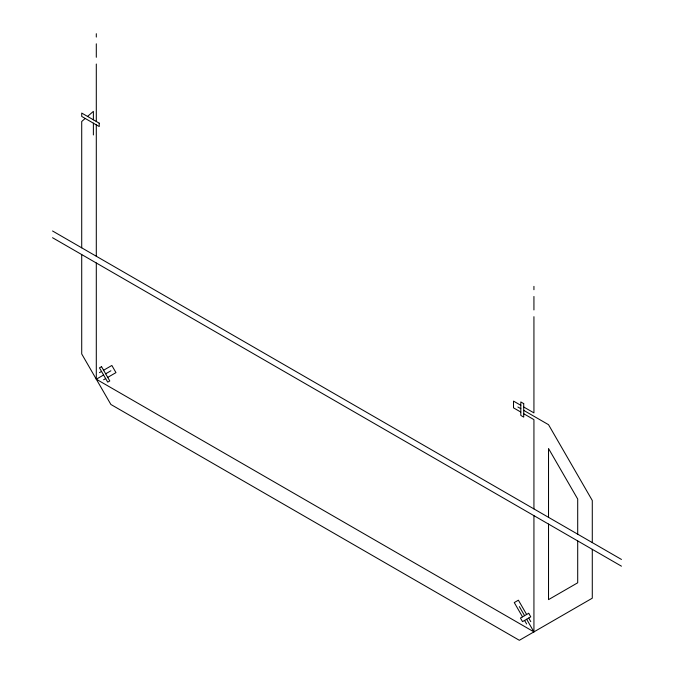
<?xml version="1.0" encoding="UTF-8"?>
<svg xmlns="http://www.w3.org/2000/svg" width="674" height="674" viewBox="0 0 674 674"><rect width="100%" height="100%" fill="white"/><g stroke="black" fill="none" stroke-linecap="round" stroke-linejoin="round"><path stroke-width="1.01" d="M85.21 118.456L81.714 121.488L81.714 247.821M87.544 116.433L93.383 111.378L93.383 119.803M99.466 372.621L101.53 371.425M103.594 370.237L111.85 365.468L115.97 372.621L107.722 377.381M533.934 515.652L533.934 631.875L96.298 379.209L103.594 374.997M105.658 373.809L110.89 370.784M103.594 379.765L105.658 378.569M520.808 405.318L513.512 401.106L513.512 407.846L520.808 412.058M523.723 407.003L533.934 412.892L533.934 316.687M517.893 407.003L520.808 408.688M523.723 410.373L548.526 424.687L592.286 500.487L592.286 542.604M523.723 413.735L533.934 419.632L533.934 508.912M52.538 230.98L621.462 559.445M52.538 237.72L621.462 566.185M526.638 614.477L518.39 600.189L514.262 602.573L522.519 616.862M528.702 618.05L530.767 621.63M519.351 606.608L524.583 615.674M526.638 619.246L533.934 631.875M524.583 620.434L526.638 624.006M592.286 549.335L592.286 598.192L519.351 640.3L110.89 404.476L81.714 353.943L81.714 254.561M577.702 534.179L577.702 499.046L548.526 448.513L548.526 517.337M577.702 540.919L577.702 582.791L548.526 599.633L548.526 524.069M533.934 286.366L533.934 289.736M533.934 296.476L533.934 309.947M96.298 33.7L96.298 37.07M96.298 43.81L96.298 57.282M96.298 64.022L96.298 121.488M96.298 124.858L96.298 256.246M96.298 262.986L96.298 379.209M93.383 123.173L93.383 134.96M101.53 366.664L99.466 367.852L107.722 382.15L109.786 380.953L101.53 366.664M528.702 613.289L520.454 618.05L522.519 621.63L530.767 616.862L528.702 613.289M99.221 123.173L81.714 113.063L81.714 116.433L99.221 126.543L99.221 123.173M523.723 403.633L520.808 401.948L520.808 415.42L523.723 417.105L523.723 403.633"/></g></svg>
